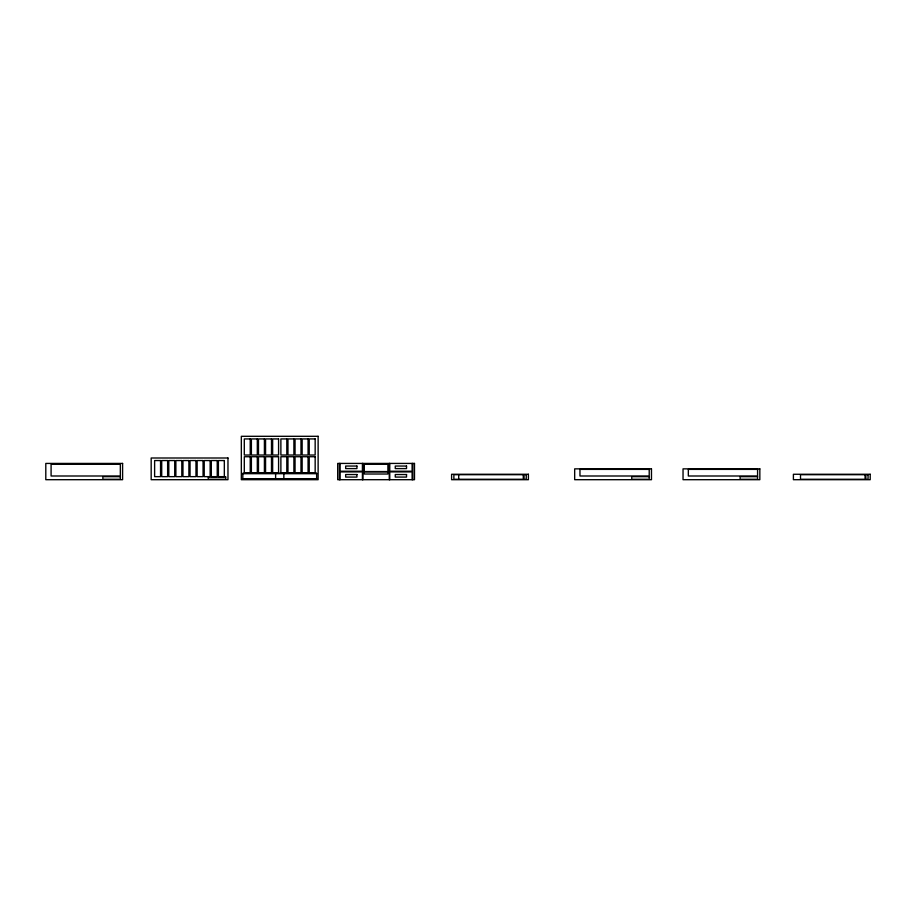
<?xml version="1.0" encoding="UTF-8"?>
<svg xmlns="http://www.w3.org/2000/svg" width="916" height="916" viewBox="0 0 916 916"><rect width="100%" height="100%" fill="white"/><g stroke="black" fill="none" stroke-linecap="round" stroke-linejoin="round"><path stroke-width="1.37" d="M242.82 473.686L316.638 473.686M242.82 478.85L316.638 478.85M458.698 474.694L458.698 479.274M412.795 463.427L412.795 479.698M412.12 463.427L412.12 471.225L389.769 471.225L389.769 463.427M412.12 479.698L412.12 471.9L389.769 471.9L389.769 479.698M389.266 463.427L389.266 479.698M362.931 463.427L362.931 479.698M362.415 463.427L362.415 471.225L340.076 471.225L340.076 463.427M362.415 479.698L362.415 471.9L340.076 471.9L340.076 479.698M339.389 463.427L339.389 479.698M283.846 473.263L283.846 479.274M275.613 473.263L275.613 479.274M318.127 436.302L241.332 436.302L241.332 479.698L318.127 479.698L318.127 436.302M250.228 438.924L244.297 438.924L244.297 455.034L250.228 455.034L250.228 438.924M257.316 438.924L251.385 438.924L251.385 455.034L257.316 455.034L257.316 438.924M264.403 438.924L258.472 438.924L258.472 455.034L264.403 455.034L264.403 438.924M271.491 438.924L265.56 438.924L265.56 455.034L271.491 455.034L271.491 438.924M278.579 438.924L272.647 438.924L272.647 455.034L278.579 455.034L278.579 438.924M286.811 438.924L280.88 438.924L280.88 455.034L286.811 455.034L286.811 438.924M293.899 438.924L287.968 438.924L287.968 455.034L293.899 455.034L293.899 438.924M300.986 438.924L295.055 438.924L295.055 455.034L300.986 455.034L300.986 438.924M308.074 438.924L302.143 438.924L302.143 455.034L308.074 455.034L308.074 438.924M315.161 438.924L309.23 438.924L309.23 455.034L315.161 455.034L315.161 438.924M250.228 456.729L244.297 456.729L244.297 472.828L250.228 472.828L250.228 456.729M257.316 456.729L251.385 456.729L251.385 472.828L257.316 472.828L257.316 456.729M264.403 456.729L258.472 456.729L258.472 472.828L264.403 472.828L264.403 456.729M271.491 456.729L265.56 456.729L265.56 472.828L271.491 472.828L271.491 456.729M278.579 456.729L272.647 456.729L272.647 472.828L278.579 472.828L278.579 456.729M286.811 456.729L280.88 456.729L280.88 472.828L286.811 472.828L286.811 456.729M293.899 456.729L287.968 456.729L287.968 472.828L293.899 472.828L293.899 456.729M300.986 456.729L295.055 456.729L295.055 472.828L300.986 472.828L300.986 456.729M308.074 456.729L302.143 456.729L302.143 472.828L308.074 472.828L308.074 456.729M315.161 456.729L309.23 456.729L309.23 472.828L315.161 472.828L315.161 456.729M227.97 458L151.174 458L151.174 479.698L227.97 479.698L227.97 458M160.552 460.553L154.621 460.553L154.621 476.652L160.552 476.652L160.552 460.553M167.639 460.553L161.708 460.553L161.708 476.652L167.639 476.652L167.639 460.553M174.727 460.553L168.796 460.553L168.796 476.652L174.727 476.652L174.727 460.553M181.815 460.553L175.872 460.553L175.872 476.652L181.815 476.652L181.815 460.553M188.891 460.553L182.96 460.553L182.96 476.652L188.891 476.652L188.891 460.553M195.978 460.553L190.047 460.553L190.047 476.652L195.978 476.652L195.978 460.553M203.066 460.553L197.135 460.553L197.135 476.652L203.066 476.652L203.066 460.553M210.153 460.553L204.222 460.553L204.222 476.652L210.153 476.652L210.153 460.553M217.241 460.553L211.31 460.553L211.31 476.652L217.241 476.652L217.241 460.553M224.328 460.553L218.397 460.553L218.397 476.652L224.328 476.652L224.328 460.553M122.595 463.427L45.8 463.427L45.8 479.698L122.595 479.698L122.595 463.427M414.49 463.427L337.695 463.427L337.695 479.698L414.49 479.698L414.49 463.427M120.34 464.298L51.09 464.298L51.09 475.999L120.34 475.999L120.34 464.298M387.892 464.275L364.305 464.275L364.305 471.557L387.892 471.557L387.892 464.275M356.931 466.049L345.664 466.049L345.664 468.591L356.931 468.591L356.931 466.049M406.532 466.049L395.265 466.049L395.265 468.591L406.532 468.591L406.532 466.049M651.471 468.855L574.675 468.855L574.675 479.698L651.471 479.698L651.471 468.855M759.833 468.855L683.038 468.855L683.038 479.698L759.833 479.698L759.833 468.855M649.215 469.381L579.965 469.381L579.965 475.999L649.215 475.999L649.215 469.381M757.578 469.381L688.328 469.381L688.328 475.999L757.578 475.999L757.578 469.381M387.892 471.82L364.305 471.82L364.305 474.019L387.892 474.019L387.892 471.82M316.638 473.263L242.82 473.263L242.82 479.274L316.638 479.274L316.638 473.263M528.395 474.27L451.599 474.27L451.599 479.698L528.395 479.698L528.395 474.27M870.2 474.27L793.405 474.27L793.405 479.698L870.2 479.698L870.2 474.27M356.931 474.534L345.664 474.534L345.664 477.076L356.931 477.076L356.931 474.534M406.532 474.534L395.265 474.534L395.265 477.076L406.532 477.076L406.532 474.534M523.288 474.694L453.867 474.694L453.867 479.274L523.288 479.274L523.288 474.694M526.253 474.694L524.044 474.694L524.044 479.274L526.253 479.274L526.253 474.694M865.082 474.694L800.504 474.694L800.504 479.274L865.082 479.274L865.082 474.694M868.059 474.694L865.849 474.694L865.849 479.274L868.059 479.274L868.059 474.694M120.34 476.663L102.878 476.663L102.878 479.286L120.34 479.286L120.34 476.663M649.215 476.663L631.754 476.663L631.754 479.286L649.215 479.286L649.215 476.663M757.578 476.663L740.117 476.663L740.117 479.286L757.578 479.286L757.578 476.663M225.714 476.996L208.253 476.996L208.253 479.286L225.714 479.286L225.714 476.996"/></g></svg>
